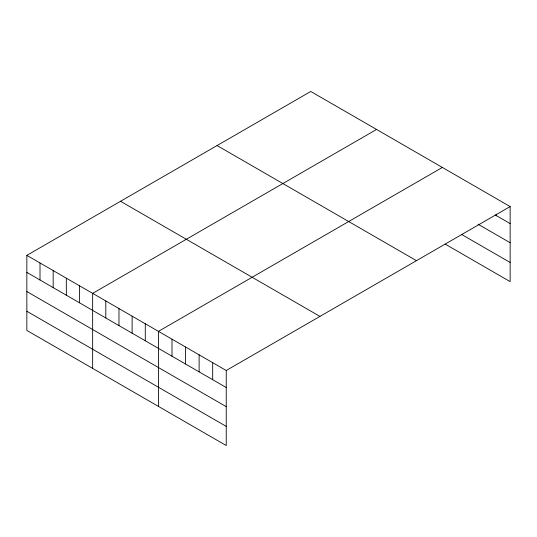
<?xml version="1.0" encoding="UTF-8"?>
<svg xmlns="http://www.w3.org/2000/svg" width="537" height="537" viewBox="0 0 537 537"><rect width="100%" height="100%" fill="white"/><g stroke="black" fill="none" stroke-linecap="round" stroke-linejoin="round"><path stroke-width="0.81" d="M26.85 255.377L226.238 370.496L226.238 445.535L26.85 330.423L26.85 255.377L310.762 91.465L510.15 206.577L510.15 281.623L445.213 244.127M376.558 129.451L92.646 293.37L92.646 368.409M442.36 167.443L158.449 331.356L158.449 406.395M226.238 370.496L510.15 206.577M495.168 214.948L510.15 223.6M478.037 224.204L510.15 242.744M461.625 234.461L510.15 262.472M217.069 145.554L416.457 260.673M120.543 201.288L319.931 316.4M26.85 272.4L226.238 387.513M26.85 291.544L226.238 406.663M26.85 311.272L226.238 426.391M496.591 214.149L496.591 215.773M212.679 362.67L212.679 379.686M199.12 354.836L199.12 371.859M185.56 347.009L185.56 364.032M172.001 339.183L172.001 356.206M145.285 323.757L145.285 340.78M132.129 316.159L132.129 333.182M118.966 308.56L118.966 325.583M105.809 300.968L105.809 317.985M79.489 285.771L79.489 302.787M66.326 278.173L66.326 295.196M53.17 270.574L53.17 287.597M40.007 262.976L40.007 279.999"/></g></svg>
